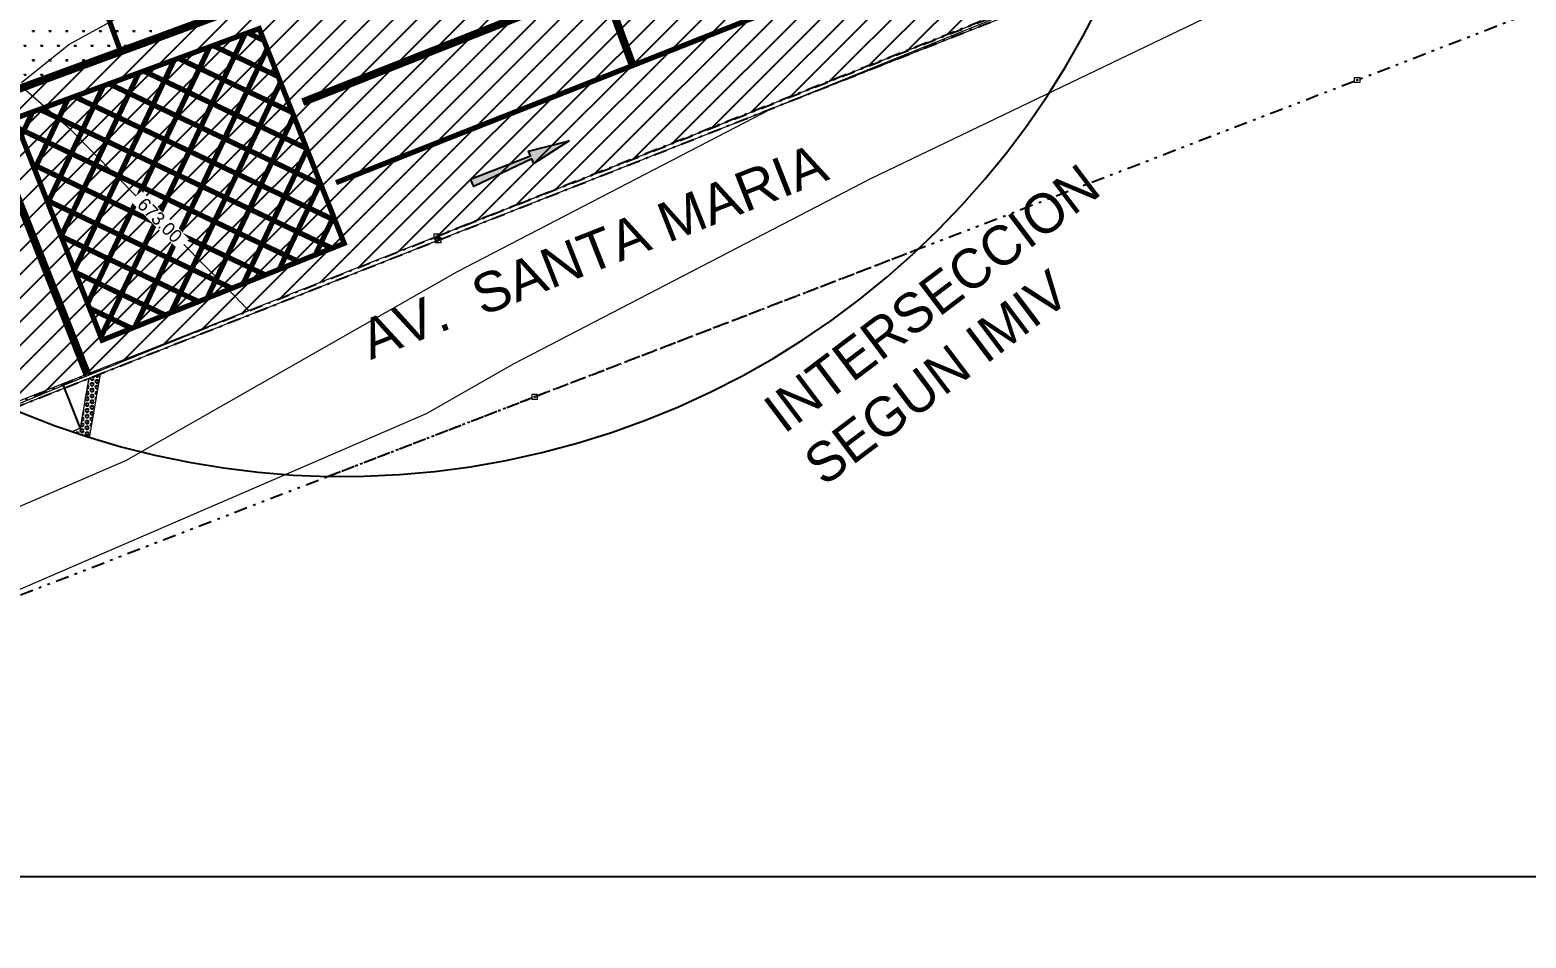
# Model space of a CAD drawing. Extents: x 350769 to 354978, y 6304672 to 6307963.
# Drawn here: x 352319.5 to 352376.2, y 6305297.7 to 6305332.1 of the extents above; entities that cross this region are included whole.
import ezdxf

# ---------------------------------------------------------------- set-up
doc = ezdxf.new("R2010")
doc.units = 0
doc.header["$PDMODE"] = 35
doc.header["$PDSIZE"] = 0.03
for name, pattern in [('1-1', [2, 1, -1]), ('4.0 - LO RECABARREN - DESNIVEL NUEVO$0$HIDDEN', [0.375, 0.25, -0.125]), ('CONTINUOS', [0]), ('DASHED', [19.049999999999997, 12.7, -6.35]), ('DIVIDE', [1.25, 0.5, -0.25, 0, -0.25, 0, -0.25]), ('HIDDEN', [9.524999999999999, 6.35, -3.175]), ('JPG_DASHDOT', [1, 0.5, -0.25, 0, -0.25])]:
    doc.linetypes.add(name, pattern=pattern)
doc.layers.get('0').update_dxf_attribs({"linetype": 'CONTINUOUS'})
for name, color, linetype in [('00_Demarcacion Existente', 252, 'CONTINUOUS'), ('03_Pav ext_HCV', 34, 'CONTINUOUS'), ('03_Pav proy_Baldosa Podotactil', 4, 'CONTINUOUS'), ('1-CALLE_NOMBRE', 6, 'CONTINUOUS'), ('1-coordenadas', 8, 'CONTINUOUS'), ('1-LINEA DE CIERRO', 7, 'DIVIDE'), ('1-PAVIMENTO', 161, 'CONTINUOUS'), ('1-SOLERA', 212, 'CONTINUOUS'), ('2-ACHURADO PAVIMENTO HORMIGON 3', 8, 'CONTINUOUS'), ('C-TINN', 5, 'CONTINUOUS'), ('C-TOPO-MINR', 8, 'CONTINUOUS'), ('GYS_FLECH', 252, 'CONTINUOUS'), ('LE_proyección abajo', 4, 'HIDDEN'), ('TOP-URB-SOLERAS', 2, 'JPG_DASHDOT'), ('TOP-URB-SOLERAS -PAV', 2, 'JPG_DASHDOT')]:
    doc.layers.add(name, color=color, linetype=linetype)
doc.layers.add('0_ASD_TOPOGRAFIA_ELEMENTOS', color=7, linetype='CONTINUOS', lineweight=5, true_color=0xbdbdbd)
doc.styles.add('A', font='arial.ttf', dxfattribs={"height": 2})

# ---------------------------------------------------------------- blocks, each defined once
blk = doc.blocks.new('COORDENADAS')
at = {"layer": '1-coordenadas'}
blk.add_line((20, -900.625), (1420, -900.625), dxfattribs=at)
blk = doc.blocks.new('FDIR')
at = {"layer": 'GYS_FLECH'}
blk.add_hatch(color=0, dxfattribs=at).paths.add_polyline_path([(0, 0), (0.2504480901846478, -1.572814006359607), (0.06010754164430665, -1.572814006359607), (0.1502688541107844, -4.007169442954417), (-0.1502688541107915, -4.007169442954417), (-0.06010754164432797, -1.572814006359607), (-0.2504480901846549, -1.572814006359607)])
at = {"layer": 'GYS_FLECH', "color": 0}
blk.add_lwpolyline([(0, 0), (0.2504480901846478, -1.572814006359607), (0.06010754164430665, -1.572814006359607), (0.1502688541107844, -4.007169442954417), (-0.1502688541107915, -4.007169442954417), (-0.06010754164432797, -1.572814006359607), (-0.2504480901846549, -1.572814006359607)], close=True, dxfattribs=at)
blk = doc.blocks.new('*U1267')
at = {"color": 0, "linetype": 'Continuous'}
blk.add_blockref('FDIR', (0, 4.007169442954417), dxfattribs=at)
blk = doc.blocks.new('A$C66036E5C')
at = {"layer": 'LE_proyección abajo', "color": 210, "linetype": 'DASHED', "ltscale": 20}
blk.add_arc((88.3102075407296, 32.20463041127005), 31.90839099002005, 130.2319101728353, 77.10732911269962, dxfattribs=at)
at = {"layer": 'LE_proyección abajo', "color": 210, "linetype": 'DASHED', "ltscale": 20, "insert": (104.1255706807786, 3.078432959716448), "char_height": 1.5, "attachment_point": 1, "rotation": 37.09037516515355}
blk.add_mtext_dynamic_manual_height_columns('INTERSECCION SEGUN IMIV', width=19.66941670617233, gutter_width=3.125, heights=[0], dxfattribs=at)
blk = doc.blocks.new('TOPOGRAFIA')
at = {"layer": '1-coordenadas', "color": 9, "linetype": '4.0 - LO RECABARREN - DESNIVEL NUEVO$0$HIDDEN', "lineweight": 0, "ltscale": 50, "true_color": 0xbdbdbd}
blk.add_line((390200, 6302300), (390900, 6302300), dxfattribs=at)
at = {"layer": '1-LINEA DE CIERRO', "color": 9, "true_color": 0xbdbdbd, "flags": 128}
blk.add_lwpolyline([(390280.9227215163, 6302302.553140083), (390301.1113941566, 6302310.621560315), (390303.4837238109, 6302304.64113349), (390338.6212612803, 6302318.186855641), (390369.7867772073, 6302330.188458991), (390401.1990731361, 6302342.363165291), (390434.7822779621, 6302355.396505715), (390467.0835287279, 6302367.939141762), (390498.989354998, 6302380.272341305), (390532.2217619758, 6302393.523775682), (390576.524110664, 6302411.285213027), (390608.9502101284, 6302424.291203846), (390644.3060959682, 6302438.548640904), (390673.6624313445, 6302450.268896463), (390710.2022199222, 6302464.145121482), (390750.8128174131, 6302480.468443893), (390811.6601919123, 6302503.783375962), (390838.1969262348, 6302514.072268638)], dxfattribs=at)
at = {"layer": '1-PAVIMENTO', "color": 9, "lineweight": 0, "true_color": 0xbdbdbd}
for points in [[(390367.5815467649, 6302337.181359942), (390334.9091964441, 6302324.257568914)], [(390334.9091964441, 6302324.257568914), (390311.9788128093, 6302315.221565188)]]:
    blk.add_lwpolyline(points, dxfattribs=at)
at = {"layer": '1-SOLERA', "color": 9, "lineweight": 0, "true_color": 0xbdbdbd}
blk.add_lwpolyline([(390280.8515046136, 6302302.730078395), (390295.6525555643, 6302308.596991663), (390307.7358384724, 6302313.367710075), (390309.1979064929, 6302313.171467613), (390311.1127988917, 6302313.905151539), (390312.0603249291, 6302315.064250933), (390334.969997053, 6302324.118585872), (390367.6229368882, 6302337.016681898), (390398.5138226809, 6302349.232673423), (390432.2078416764, 6302362.568292229), (390446.3897999963, 6302368.157948481)], dxfattribs=at)
at = {"layer": 'C-TINN', "color": 9, "linetype": 'Continuous', "lineweight": 0, "true_color": 0xbdbdbd}
for points, elevation in [([(390369.6867767246, 6302330.088459118), (390369.6867767246, 6302330.288459118), (390369.8867767246, 6302330.288459118), (390369.8867767246, 6302330.088459118), (390369.6867767246, 6302330.088459118)], 674.43), ([(390334.8091968051, 6302324.157568594), (390334.8091968051, 6302324.357568594), (390335.009196805, 6302324.357568594), (390335.009196805, 6302324.157568594), (390334.8091968051, 6302324.157568594)], 673.0899999999999), ([(390334.8699970445, 6302324.018585761), (390334.8699970445, 6302324.21858576), (390335.0699970445, 6302324.21858576), (390335.0699970445, 6302324.018585761), (390334.8699970445, 6302324.018585761)], 673.3299999999999), ([(390338.5212611486, 6302318.086855595), (390338.5212611486, 6302318.286855594), (390338.7212611486, 6302318.286855594), (390338.7212611486, 6302318.086855595), (390338.5212611486, 6302318.086855595)], 674.18)]:
    blk.add_lwpolyline(points, dxfattribs=dict(at, elevation=elevation))
for p in [(390369.7867767246, 6302330.188459118, 674.43), (390334.909196805, 6302324.257568594, 673.0899999999999), (390334.9699970445, 6302324.118585761, 673.3299999999999), (390338.6212611486, 6302318.186855595, 674.18)]:
    blk.add_point(p, dxfattribs=at)
at = {"layer": 'C-TOPO-MINR', "color": 9, "linetype": 'Continuous', "lineweight": 0, "true_color": 0xbdbdbd}
for points, elevation in [([(390314.2952740525, 6302308.80904795), (390334.5290932553, 6302317.549907888), (390337.8480522795, 6302319.442986689), (390351.3537042639, 6302326.453608443), (390368.3770024455, 6302334.637149476), (390374.9083251506, 6302338.176767582), (390383.0683796781, 6302343.124677445)], 674), ([(390306.8565784281, 6302308.736804612), (390323.1619602184, 6302315.780608702), (390335.7002498653, 6302322.932239727), (390347.5859057152, 6302329.101940943), (390354.6336578854, 6302331.950563156), (390364.6773376507, 6302336.032578667)], 673.5), ([(390312.7341391401, 6302315.330554809), (390320.6547316196, 6302318.578931312), (390327.7928708525, 6302321.45329161), (390321.0474624853, 6302328.294488125), (390319.1103513514, 6302329.987648649)], 673), ([(390319.1806907217, 6302330.095701031), (390320.9737094017, 6302331.535059829), (390322.9270877193, 6302332.605508772)], 673)]:
    blk.add_lwpolyline(points, dxfattribs=dict(at, elevation=elevation))
at = {"layer": 'C-TOPO-MINR', "color": 9, "linetype": 'Continuous', "lineweight": 0, "true_color": 0xbdbdbd, "insert": (390324.4211550186, 6302324.872887483, 673), "char_height": 0.5, "width": 2.50095238095238, "attachment_point": 5, "rotation": 314.59606055036096, "bg_fill": 3, "box_fill_scale": 1.0635, "bg_fill_color": 256, "bg_fill_true_color": 13158600, "bg_fill_transparency": 0}
blk.add_mtext('673.00', dxfattribs=at)

msp = doc.modelspace()

# ---------------------------------------------------------------- hatches: boundary and pattern name
at = {"layer": '03_Pav ext_HCV'}
h = msp.add_hatch(dxfattribs=at)
h.set_pattern_fill('SWAMP', color=210, scale=0.025, angle=-5.87842838446813e-10, style=0)
h.set_pattern_definition([(359.9999999994121, (0, 0), (0.3175000000056422, 0.5499261309017425), [0.079375, -0.555625]), (90, (0.0396875, -4.071855352894005e-13), (-0.3174999999943578, 0.5499261309082575), [0.0396875, -1.06016476181]), (90, (0.049609375, -5.089819191117507e-13), (-0.3174999999943578, 0.5499261309082575), [0.03175, -1.06810226181]), (90, (0.029765625, -3.053891514670504e-13), (-0.3174999999943578, 0.5499261309082575), [0.03175, -1.06810226181]), (59.99999999941215, (0.05953125000000001, -6.107783029341008e-13), (-0.3174999995629745, 0.5499261311573168), [0.0254, -0.6096]), (119.9999999994121, (0.01984375, -2.035927676447003e-13), (-0.6349999995686166, 2.555744082988348e-10), [0.0254, -0.6095999999999999])])
h.paths.add_polyline_path([(352330.9692229999, 6305334.226451921, -0.989185624821191), (352327.4085527625, 6305343.677931237), (352315.2234775647, 6305339.347398196, -0.4008870678066569), (352316.4636254853, 6305338.738596773), (352317.5823427779, 6305335.691889784, -0.4123515266283073), (352314.05394554, 6305328.004732771)])
at = {"layer": '03_Pav proy_Baldosa Podotactil'}
h = msp.add_hatch(dxfattribs=at)
h.set_pattern_fill('HEX', color=210, scale=0.02)
h.set_pattern_definition([(0, (-16.50240424840013, -8.704108901321888), (0, 0.109985226308), [0.0635, -0.127]), (120, (-16.50240424840013, -8.704108901321888), (-0.09525000002370856, -0.05499261315399997), [0.06349999999999993, -0.1269999999999999]), (59.99999999999999, (-16.43890424840013, -8.704108901321888), (-0.09525000002370854, 0.054992613154), [0.0635, -0.127])])
h.paths.add_polyline_path([(352321.7326161262, 6305318.886912956), (352321.4047357446, 6305316.988491531), (352321.0879529987, 6305316.863289746), (352321.687287402, 6305316.666238436), (352321.7599358314, 6305316.694812253), (352322.1681223388, 6305319.058204679)])
at = {"layer": '2-ACHURADO PAVIMENTO HORMIGON 3'}
h = msp.add_hatch(dxfattribs=at)
h.set_pattern_fill('ANSI31', color=256, scale=0.2)
h.set_pattern_definition([(45, (0, 0), (-0.4490128060534577, 0.4490128060534577), [])])
edge = h.paths.add_edge_path()
edge.add_line((352341.0348473429, 6305348.179309698), (352347.0716448119, 6305350.196699426))
edge.add_line((352347.0716448119, 6305350.196699426), (352352.0018807434, 6305351.935626297))
edge.add_line((352352.0018807434, 6305351.935626297), (352360.5126634788, 6305355.191885228))
edge.add_line((352360.5126634788, 6305355.191885228), (352362.0476627334, 6305355.793055064))
edge.add_arc((352331.3532462552, 6305347.075359683), 31.90839099206973, 15.85537745120892, 28.55959861651169)
edge.add_line((352359.3790338213, 6305362.32988842), (352358.5918719186, 6305362.021248654))
edge.add_line((352358.5918719186, 6305362.021248654), (352346.5305885138, 6305357.502212625))
edge.add_line((352346.5305885138, 6305357.502212625), (352337.5139999997, 6305354.407000001))
edge.add_line((352337.5139999997, 6305354.407000001), (352329.5635772923, 6305351.85204692))
edge.add_line((352329.5635772923, 6305351.85204692), (352329.4771615827, 6305351.821504077))
edge.add_line((352329.4771615827, 6305351.821504077), (352329.9523450693, 6305350.430403907))
edge.add_line((352329.9523450693, 6305350.430403907), (352327.1134039041, 6305349.460654931))
edge.add_line((352327.1134039041, 6305349.460654931), (352326.6484762697, 6305350.821731089))
edge.add_line((352326.6484762697, 6305350.821731089), (352312.7508887121, 6305345.9073937))
edge.add_arc((211152.5794278269, 6660793.690470711), 382451.7230987831, 291.65873842918313, 291.65967784238387, ccw=False)
edge.add_line((352306.9229999997, 6305343.593000001), (352300.0479282673, 6305340.901019136))
edge.add_arc((352331.3532462544, 6305347.075359684), 31.90839098846519, 191.157233502384, 191.9125623439328)
edge.add_arc((352331.3532463114, 6305347.0753597), 31.90839104754458, 191.9125623506066, 203.8174404823586)
edge.add_line((352302.1622763111, 6305334.189992431), (352309.3949999997, 6305337.044000001))
edge.add_line((352309.3949999997, 6305337.044000001), (352316.5780000027, 6305339.886000002))
edge.add_arc((352317.5364766959, 6305337.463502437), 2.605220148732561, 97.7143407686001, 111.58654617610819, ccw=False)
edge.add_line((352317.1867670065, 6305340.045144387), (352327.4085527985, 6305343.677931249))
edge.add_line((352327.4085527985, 6305343.677931249), (352335.4409999997, 6305346.276000001))
edge.add_line((352335.4409999997, 6305346.276000001), (352341.0348473429, 6305348.179309698))
edge = h.paths.add_edge_path()
edge.add_arc((352331.3532462571, 6305347.075359683), 31.90839098976456, 336.6743346874491, 358.2614049948605)
edge.add_line((352363.2469482152, 6305346.107273435), (352363.0887325014, 6305346.044823712))
edge.add_line((352363.0887325014, 6305346.044823712), (352337.0099999997, 6305336.469000001))
edge.add_line((352337.0099999997, 6305336.469000001), (352330.9692227557, 6305334.226451832))
edge.add_line((352330.9692227557, 6305334.226451832), (352314.0539451301, 6305328.004732633))
edge.add_line((352314.0539451301, 6305328.004732633), (352311.6669999997, 6305327.111))
edge.add_line((352311.6669999997, 6305327.111), (352307.733176343, 6305325.6222081))
edge.add_arc((352331.3532462571, 6305347.075359684), 31.90839099141789, 222.2475950990737, 246.4800105776808)
edge.add_line((352318.6195969011, 6305317.817889019), (352334.9091964439, 6305324.257568915))
edge.add_line((352334.9091964439, 6305324.257568915), (352360.6537359535, 6305334.441012881))

# ---------------------------------------------------------------- linework, layer by layer
at = {"layer": '00_Demarcacion Existente', "color": 210, "flags": 128}
for points, const_width in [([(352319.395776646, 6305340.907341374), (352322.9207518453, 6305331.307448131)], 0.2), ([(352314.05394554, 6305328.004732771), (352330.9980719358, 6305334.237063037)], 0.3), ([(352329.8348464672, 6305329.347691935), (352341.1981214164, 6305333.836249889)], 0.3), ([(352341.1981214158, 6305333.83624989), (352342.335923526, 6305330.737567441)], 0.3), ([(352331.0955110015, 6305326.296985135), (352333.7019345007, 6305327.327092902), (352342.335923526, 6305330.737567441)], 0.2), ([(352317.6093166655, 6305329.312457144), (352321.6767891494, 6305319.020761332)], 0.3)]:
    msp.add_lwpolyline(points, dxfattribs=dict(at, const_width=const_width))
at = {"layer": '00_Demarcacion Existente', "color": 210, "linetype": '1-1', "const_width": 0.2}
msp.add_lwpolyline([(352342.335923526, 6305330.737567441), (352362.1001242717, 6305338.544538627)], dxfattribs=at)
at = {"layer": '00_Demarcacion Existente', "color": 40, "const_width": 0.2, "flags": 128}
msp.add_lwpolyline([(352318.9158236241, 6305328.727362379), (352328.1862328614, 6305332.136320835), (352331.4023135433, 6305323.998853595), (352322.2346409773, 6305320.329946344)], close=True, dxfattribs=at)
for points in [[(352322.187838127, 6305320.448368951), (352327.6508723706, 6305331.940408187)], [(352328.3652754631, 6305331.683299456), (352327.7487160511, 6305331.976396713)], [(352321.1825424102, 6305322.992011904), (352324.9671372978, 6305330.953285987)], [(352321.6851902686, 6305321.720190427), (352326.3090048344, 6305331.446847088)], [(352323.46636682, 6305320.808690455), (352328.4881247586, 6305331.372460824)], [(352329.4429511905, 6305328.956517451), (352325.1224089943, 6305331.010397488)], [(352328.9041133267, 6305330.319908454), (352326.4355625234, 6305331.493397101)], [(352320.6798945518, 6305324.26383338), (352323.6252697613, 6305330.459724887)], [(352329.9817890541, 6305327.59312645), (352323.8092554659, 6305330.527397877)], [(352320.1772466933, 6305325.535654857), (352322.283402225, 6305329.966163788)], [(352330.5206269176, 6305326.229735448), (352322.496101938, 6305330.044398264)], [(352324.8297578222, 6305321.347528319), (352328.990772617, 6305330.100639347)], [(352319.674598835, 6305326.807476333), (352320.9415346885, 6305329.472602688)], [(352331.0594647818, 6305324.866344445), (352321.1829484097, 6305329.561398652)], [(352319.1719509765, 6305328.07929781), (352319.5996671522, 6305328.979041588)], [(352331.0014327729, 6305323.786690775), (352319.8697948803, 6305329.07839904)], [(352326.1931488239, 6305321.886366182), (352329.4934204758, 6305328.828817871)], [(352329.7296112973, 6305323.284042916), (352319.06313694, 6305328.354623819)], [(352327.5565398262, 6305322.425204046), (352329.9960683343, 6305327.556996395)], [(352328.457789821, 6305322.781395058), (352319.601974803, 6305326.991232818)], [(352328.919930828, 6305322.964041909), (352330.4987161927, 6305326.285174918)], [(352327.1859683434, 6305322.2787472), (352320.1408126674, 6305325.627841814)], [(352330.2833218302, 6305323.502879773), (352331.0013640511, 6305325.013353442)], [(352325.941272318, 6305321.763204566), (352320.6796505309, 6305324.264450813)], [(352324.6423253909, 6305321.273451484), (352321.2184883946, 6305322.901059811)], [(352323.370503914, 6305320.770803625), (352321.7573262584, 6305321.537668808)]]:
    msp.add_lwpolyline(points, dxfattribs=at)
at = {"layer": '03_Pav ext_HCV', "color": 210}
msp.add_lwpolyline([(352314.05394554, 6305328.004732771), (352330.9980717311, 6305334.237062963)], dxfattribs=at)
at = {"layer": '03_Pav proy_Baldosa Podotactil', "color": 210, "const_width": 0.05}
for points in [[(352321.0879529987, 6305316.863289746), (352321.4047357446, 6305316.988491531), (352321.7326179917, 6305318.886923756)], [(352321.687287402, 6305316.666238436), (352321.7599358314, 6305316.694812253), (352322.1681223388, 6305319.058204679)]]:
    msp.add_lwpolyline(points, dxfattribs=at)
at = {"layer": '1-CALLE_NOMBRE', "color": 210}
msp.add_lwpolyline([(352320.7467871116, 6305318.653206969), (352321.4047357446, 6305316.988491531)], dxfattribs=at)
at = {"layer": '1-LINEA DE CIERRO'}
msp.add_lwpolyline([(352330.8001259314, 6305315.171763123), (352338.6212612803, 6305318.186855641), (352353.1677331841, 6305323.788591431)], dxfattribs=at)
at = {"layer": 'TOP-URB-SOLERAS'}
msp.add_lwpolyline([(352360.6537359524, 6305334.44101288), (352334.9091964441, 6305324.257568914)], dxfattribs=at)
at = {"layer": 'TOP-URB-SOLERAS -PAV'}
for points in [[(352318.6195969008, 6305317.817889019), (352334.9148638985, 6305324.258086178), (352360.6454495779, 6305334.421813139)], [(352318.8147472507, 6305317.733726152), (352334.969997053, 6305324.118585872), (352360.5605179719, 6305334.226986459)]]:
    msp.add_lwpolyline(points, dxfattribs=at)

# ---------------------------------------------------------------- block references
at = {"color": 252, "linetype": 'DASHED'}
msp.add_blockref('COORDENADAS', (352180, 6306200.625), dxfattribs=at)
msp.add_blockref('A$C66036E5C', (352243.0430387156, 6305314.870729272))
at = {"layer": '03_Pav ext_HCV', "color": 210, "rotation": 293.5419998161038}
msp.add_blockref('*U1267', (352336.253388625, 6305326.287721786, -0.004344371827281884), dxfattribs=at)

# ---------------------------------------------------------------- texts
at = {"layer": '1-CALLE_NOMBRE', "style": 'A'}
msp.add_text('AV.  SANTA MARIA', height=1.5, rotation=21.48462715587405, dxfattribs=at).set_placement((352332.3999052019, 6305319.572908961))

# ---------------------------------------------------------------- next in the draw order: block references
at = {"layer": '0_ASD_TOPOGRAFIA_ELEMENTOS', "color": 30, "true_color": 0xf26507}
msp.add_blockref('TOPOGRAFIA', (-38000, 3000), dxfattribs=at)

doc.saveas('drawing.dxf')
